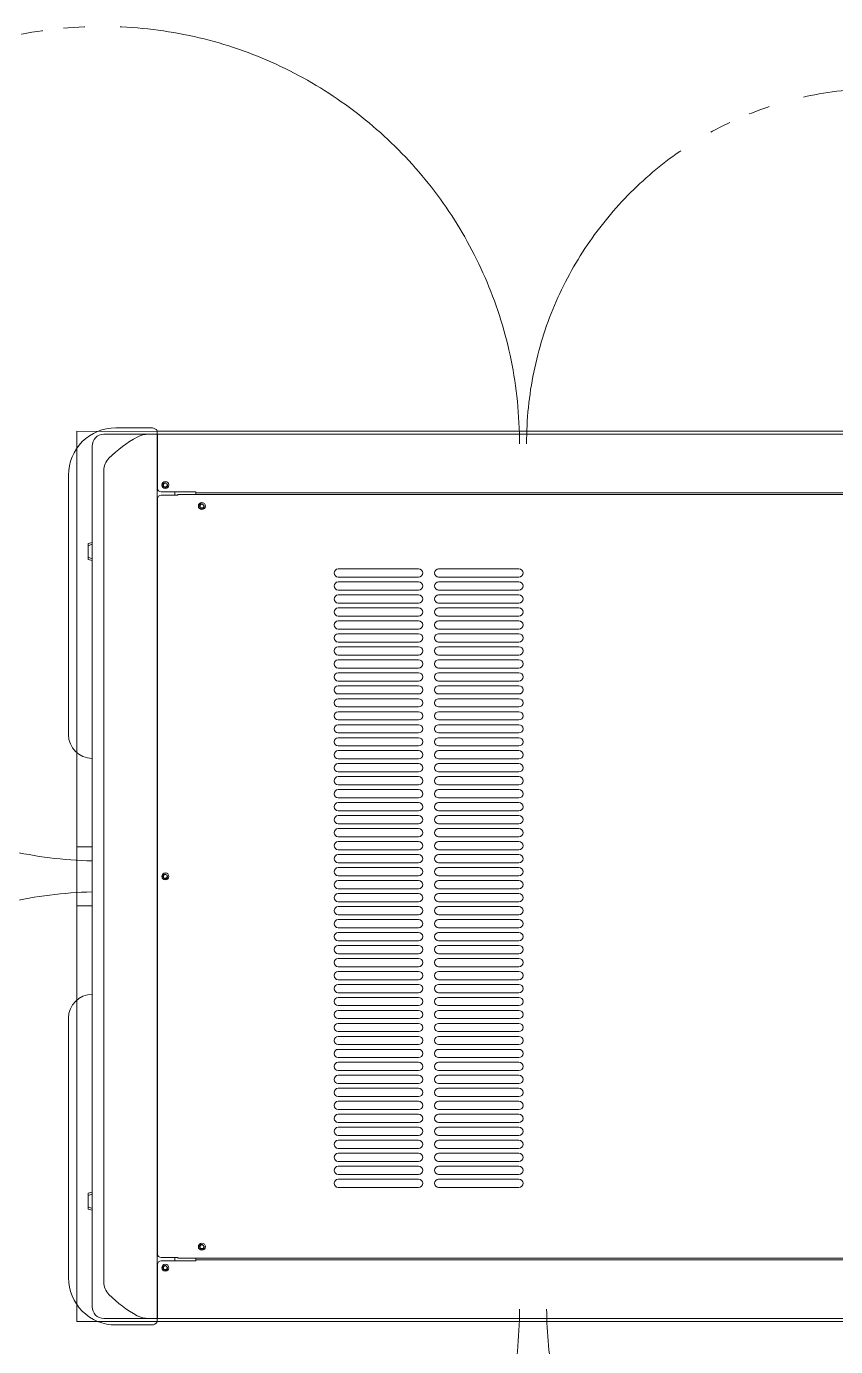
# Model space of a CAD drawing. Units: millimetres at full size. Extents: x -12803 to 120774, y -9413 to 101127.
# Drawn here: x 109384 to 110069, y 9463 to 10581 of the extents above; entities that cross this region are included whole.
import ezdxf

# ---------------------------------------------------------------- set-up
doc = ezdxf.new("R2010")
doc.units = ezdxf.units.MM
doc.header["$LTSCALE"] = 30
doc.linetypes.add('LONG_DOUBLE_CHAIN', pattern=[21.8, 18, -1, 0.6, -0.6, 0.6, -1])
doc.layers.add('0-0_NoName', color=7, linetype='Continuous')
doc.layers.add('0-E_AIHO48-厨房機器既設品', color=7, linetype='Continuous', lineweight=15)

# ---------------------------------------------------------------- blocks, each defined once
blk = doc.blocks.new('グループ部品-732')
at = {"layer": '0-E_AIHO48-厨房機器既設品'}
for p, q in [((109494.68, 10235.91), (109449.68, 10235.91)), ((109459.68, 10241.41), (109490.16, 10241.41)), ((109493.88, 10239.94), (109492.94, 10240.57)), ((109494.68, 10238.45), (109494.68, 10235.91)), ((110235.18, 10238.41), (109494.68, 10238.41)), ((109494.68, 10235.91), (109494.68, 9486.91)), ((109495.18, 10235.41), (109494.68, 10235.41)), ((109494.68, 10234.91), (109495.18, 10234.91)), ((109495.18, 10190.11), (109495.18, 10235.91)), ((110739.18, 10235.91), (109495.18, 10235.91)), ((109419.68, 9981.41), (109419.68, 10201.41)), ((109449.68, 9517.77), (109449.68, 10205.05)), ((109495.18, 9541.51), (109495.18, 10181.31)), ((109498.18, 10187.11), (109527.68, 10187.11)), ((109498.18, 10184.31), (109512.18, 10184.31)), ((109509.68, 10187.11), (109509.68, 10184.31)), ((110722.18, 10184.91), (109512.18, 10184.91)), ((109512.18, 10184.91), (109512.18, 10184.31)), ((109527.68, 10184.91), (109527.68, 10187.11)), ((110706.68, 10186.31), (109527.68, 10186.31)), ((109494.68, 10170.16), (109495.18, 10170.16)), ((109439.68, 10144.22), (109436.48, 10143.36)), ((109436.48, 10129.86), (109436.48, 10143.36)), ((109494.68, 10150.16), (109495.18, 10150.16)), ((109439.68, 10142.72), (109436.48, 10141.38)), ((109439.68, 10130.5), (109436.48, 10131.84)), ((109436.48, 10129.86), (109439.68, 10129)), ((109716.18, 10121.91), (109648.18, 10121.91)), ((109801.18, 10121.91), (109733.18, 10121.91)), ((109648.18, 10114.91), (109716.18, 10114.91)), ((109716.18, 10110.91), (109648.18, 10110.91)), ((109733.18, 10114.91), (109801.18, 10114.91)), ((109801.18, 10110.91), (109733.18, 10110.91)), ((109648.18, 10103.91), (109716.18, 10103.91)), ((109716.18, 10099.91), (109648.18, 10099.91)), ((109733.18, 10103.91), (109801.18, 10103.91)), ((109801.18, 10099.91), (109733.18, 10099.91)), ((109648.18, 10092.91), (109716.18, 10092.91)), ((109716.18, 10088.91), (109648.18, 10088.91)), ((109733.18, 10092.91), (109801.18, 10092.91)), ((109801.18, 10088.91), (109733.18, 10088.91)), ((109648.18, 10081.91), (109716.18, 10081.91)), ((109716.18, 10077.91), (109648.18, 10077.91)), ((109733.18, 10081.91), (109801.18, 10081.91)), ((109801.18, 10077.91), (109733.18, 10077.91)), ((109648.18, 10070.91), (109716.18, 10070.91)), ((109716.18, 10066.91), (109648.18, 10066.91)), ((109733.18, 10070.91), (109801.18, 10070.91)), ((109801.18, 10066.91), (109733.18, 10066.91)), ((109648.18, 10059.91), (109716.18, 10059.91)), ((109716.18, 10055.91), (109648.18, 10055.91)), ((109733.18, 10059.91), (109801.18, 10059.91)), ((109801.18, 10055.91), (109733.18, 10055.91)), ((109648.18, 10048.91), (109716.18, 10048.91)), ((109716.18, 10044.91), (109648.18, 10044.91)), ((109733.18, 10048.91), (109801.18, 10048.91)), ((109801.18, 10044.91), (109733.18, 10044.91)), ((109648.18, 10037.91), (109716.18, 10037.91)), ((109716.18, 10033.91), (109648.18, 10033.91)), ((109733.18, 10037.91), (109801.18, 10037.91)), ((109801.18, 10033.91), (109733.18, 10033.91)), ((109648.18, 10026.91), (109716.18, 10026.91)), ((109716.18, 10022.91), (109648.18, 10022.91)), ((109733.18, 10026.91), (109801.18, 10026.91)), ((109801.18, 10022.91), (109733.18, 10022.91)), ((109648.18, 10015.91), (109716.18, 10015.91)), ((109716.18, 10011.91), (109648.18, 10011.91)), ((109733.18, 10015.91), (109801.18, 10015.91)), ((109801.18, 10011.91), (109733.18, 10011.91)), ((109648.18, 10004.91), (109716.18, 10004.91)), ((109716.18, 10000.91), (109648.18, 10000.91)), ((109733.18, 10004.91), (109801.18, 10004.91)), ((109801.18, 10000.91), (109733.18, 10000.91)), ((109648.18, 9993.91), (109716.18, 9993.91)), ((109716.18, 9989.91), (109648.18, 9989.91)), ((109733.18, 9993.91), (109801.18, 9993.91)), ((109801.18, 9989.91), (109733.18, 9989.91)), ((109648.18, 9982.91), (109716.18, 9982.91)), ((109716.18, 9978.91), (109648.18, 9978.91)), ((109733.18, 9982.91), (109801.18, 9982.91)), ((109801.18, 9978.91), (109733.18, 9978.91)), ((109648.18, 9971.91), (109716.18, 9971.91)), ((109716.18, 9967.91), (109648.18, 9967.91)), ((109733.18, 9971.91), (109801.18, 9971.91)), ((109801.18, 9967.91), (109733.18, 9967.91)), ((109648.18, 9960.91), (109716.18, 9960.91)), ((109716.18, 9956.91), (109648.18, 9956.91)), ((109733.18, 9960.91), (109801.18, 9960.91)), ((109801.18, 9956.91), (109733.18, 9956.91)), ((109648.18, 9949.91), (109716.18, 9949.91)), ((109716.18, 9945.91), (109648.18, 9945.91)), ((109733.18, 9949.91), (109801.18, 9949.91)), ((109801.18, 9945.91), (109733.18, 9945.91)), ((109648.18, 9938.91), (109716.18, 9938.91)), ((109716.18, 9934.91), (109648.18, 9934.91)), ((109733.18, 9938.91), (109801.18, 9938.91)), ((109801.18, 9934.91), (109733.18, 9934.91)), ((109648.18, 9927.91), (109716.18, 9927.91)), ((109716.18, 9923.91), (109648.18, 9923.91)), ((109733.18, 9927.91), (109801.18, 9927.91)), ((109801.18, 9923.91), (109733.18, 9923.91)), ((109648.18, 9916.91), (109716.18, 9916.91)), ((109716.18, 9912.91), (109648.18, 9912.91)), ((109733.18, 9916.91), (109801.18, 9916.91)), ((109801.18, 9912.91), (109733.18, 9912.91)), ((109648.18, 9905.91), (109716.18, 9905.91)), ((109716.18, 9901.91), (109648.18, 9901.91)), ((109733.18, 9905.91), (109801.18, 9905.91)), ((109801.18, 9901.91), (109733.18, 9901.91)), ((109426.68, 9886.41), (109426.68, 9836.41)), ((109426.68, 9886.41), (109439.68, 9886.41)), ((109648.18, 9894.91), (109716.18, 9894.91)), ((109716.18, 9890.91), (109648.18, 9890.91)), ((109733.18, 9894.91), (109801.18, 9894.91)), ((109801.18, 9890.91), (109733.18, 9890.91)), ((109648.18, 9883.91), (109716.18, 9883.91)), ((109716.18, 9879.91), (109648.18, 9879.91)), ((109733.18, 9883.91), (109801.18, 9883.91)), ((109801.18, 9879.91), (109733.18, 9879.91)), ((109648.18, 9872.91), (109716.18, 9872.91)), ((109716.18, 9868.91), (109648.18, 9868.91)), ((109733.18, 9872.91), (109801.18, 9872.91)), ((109801.18, 9868.91), (109733.18, 9868.91)), ((109648.18, 9861.91), (109716.18, 9861.91)), ((109716.18, 9857.91), (109648.18, 9857.91)), ((109733.18, 9861.91), (109801.18, 9861.91)), ((109801.18, 9857.91), (109733.18, 9857.91)), ((109648.18, 9850.91), (109716.18, 9850.91)), ((109716.18, 9846.91), (109648.18, 9846.91)), ((109733.18, 9850.91), (109801.18, 9850.91)), ((109801.18, 9846.91), (109733.18, 9846.91)), ((109426.68, 9836.41), (109439.68, 9836.41)), ((109648.18, 9839.91), (109716.18, 9839.91)), ((109716.18, 9835.91), (109648.18, 9835.91)), ((109733.18, 9839.91), (109801.18, 9839.91)), ((109801.18, 9835.91), (109733.18, 9835.91)), ((109648.18, 9828.91), (109716.18, 9828.91)), ((109716.18, 9824.91), (109648.18, 9824.91)), ((109733.18, 9828.91), (109801.18, 9828.91)), ((109801.18, 9824.91), (109733.18, 9824.91)), ((109648.18, 9817.91), (109716.18, 9817.91)), ((109716.18, 9813.91), (109648.18, 9813.91)), ((109733.18, 9817.91), (109801.18, 9817.91)), ((109801.18, 9813.91), (109733.18, 9813.91)), ((109648.18, 9806.91), (109716.18, 9806.91)), ((109716.18, 9802.91), (109648.18, 9802.91)), ((109733.18, 9806.91), (109801.18, 9806.91)), ((109801.18, 9802.91), (109733.18, 9802.91)), ((109648.18, 9795.91), (109716.18, 9795.91)), ((109716.18, 9791.91), (109648.18, 9791.91)), ((109733.18, 9795.91), (109801.18, 9795.91)), ((109801.18, 9791.91), (109733.18, 9791.91)), ((109648.18, 9784.91), (109716.18, 9784.91)), ((109716.18, 9780.91), (109648.18, 9780.91)), ((109733.18, 9784.91), (109801.18, 9784.91)), ((109801.18, 9780.91), (109733.18, 9780.91)), ((109648.18, 9773.91), (109716.18, 9773.91)), ((109716.18, 9769.91), (109648.18, 9769.91)), ((109648.18, 9762.91), (109716.18, 9762.91)), ((109733.18, 9773.91), (109801.18, 9773.91)), ((109801.18, 9769.91), (109733.18, 9769.91)), ((109733.18, 9762.91), (109801.18, 9762.91)), ((109716.18, 9758.91), (109648.18, 9758.91)), ((109648.18, 9751.91), (109716.18, 9751.91)), ((109801.18, 9758.91), (109733.18, 9758.91)), ((109733.18, 9751.91), (109801.18, 9751.91)), ((109419.68, 9741.41), (109419.68, 9521.41)), ((109716.18, 9747.91), (109648.18, 9747.91)), ((109648.18, 9740.91), (109716.18, 9740.91)), ((109801.18, 9747.91), (109733.18, 9747.91)), ((109733.18, 9740.91), (109801.18, 9740.91)), ((109716.18, 9736.91), (109648.18, 9736.91)), ((109648.18, 9729.91), (109716.18, 9729.91)), ((109801.18, 9736.91), (109733.18, 9736.91)), ((109733.18, 9729.91), (109801.18, 9729.91)), ((109716.18, 9725.91), (109648.18, 9725.91)), ((109648.18, 9718.91), (109716.18, 9718.91)), ((109801.18, 9725.91), (109733.18, 9725.91)), ((109733.18, 9718.91), (109801.18, 9718.91)), ((109716.18, 9714.91), (109648.18, 9714.91)), ((109648.18, 9707.91), (109716.18, 9707.91)), ((109801.18, 9714.91), (109733.18, 9714.91)), ((109733.18, 9707.91), (109801.18, 9707.91)), ((109716.18, 9703.91), (109648.18, 9703.91)), ((109648.18, 9696.91), (109716.18, 9696.91)), ((109801.18, 9703.91), (109733.18, 9703.91)), ((109733.18, 9696.91), (109801.18, 9696.91)), ((109716.18, 9692.91), (109648.18, 9692.91)), ((109648.18, 9685.91), (109716.18, 9685.91)), ((109801.18, 9692.91), (109733.18, 9692.91)), ((109733.18, 9685.91), (109801.18, 9685.91)), ((109716.18, 9681.91), (109648.18, 9681.91)), ((109648.18, 9674.91), (109716.18, 9674.91)), ((109801.18, 9681.91), (109733.18, 9681.91)), ((109733.18, 9674.91), (109801.18, 9674.91)), ((109716.18, 9670.91), (109648.18, 9670.91)), ((109648.18, 9663.91), (109716.18, 9663.91)), ((109801.18, 9670.91), (109733.18, 9670.91)), ((109733.18, 9663.91), (109801.18, 9663.91)), ((109716.18, 9659.91), (109648.18, 9659.91)), ((109648.18, 9652.91), (109716.18, 9652.91)), ((109801.18, 9659.91), (109733.18, 9659.91)), ((109733.18, 9652.91), (109801.18, 9652.91)), ((109716.18, 9648.91), (109648.18, 9648.91)), ((109648.18, 9641.91), (109716.18, 9641.91)), ((109801.18, 9648.91), (109733.18, 9648.91)), ((109733.18, 9641.91), (109801.18, 9641.91)), ((109716.18, 9637.91), (109648.18, 9637.91)), ((109648.18, 9630.91), (109716.18, 9630.91)), ((109801.18, 9637.91), (109733.18, 9637.91)), ((109733.18, 9630.91), (109801.18, 9630.91)), ((109716.18, 9626.91), (109648.18, 9626.91)), ((109648.18, 9619.91), (109716.18, 9619.91)), ((109801.18, 9626.91), (109733.18, 9626.91)), ((109733.18, 9619.91), (109801.18, 9619.91)), ((109716.18, 9615.91), (109648.18, 9615.91)), ((109648.18, 9608.91), (109716.18, 9608.91)), ((109801.18, 9615.91), (109733.18, 9615.91)), ((109733.18, 9608.91), (109801.18, 9608.91)), ((109716.18, 9604.91), (109648.18, 9604.91)), ((109648.18, 9597.91), (109716.18, 9597.91)), ((109801.18, 9604.91), (109733.18, 9604.91)), ((109733.18, 9597.91), (109801.18, 9597.91)), ((109439.68, 9593.82), (109436.48, 9592.96)), ((109436.48, 9579.46), (109436.48, 9592.96)), ((109439.68, 9592.32), (109436.48, 9590.98)), ((109439.68, 9580.1), (109436.48, 9581.44)), ((109436.48, 9579.46), (109439.68, 9578.6)), ((109494.68, 9572.66), (109495.18, 9572.66)), ((109494.68, 9552.66), (109495.18, 9552.66)), ((109495.18, 9532.71), (109495.18, 9486.91)), ((109498.18, 9538.51), (109512.18, 9538.51)), ((109498.18, 9535.71), (109527.68, 9535.71)), ((109509.68, 9538.51), (109509.68, 9535.71)), ((109512.18, 9537.91), (109512.18, 9538.51)), ((110722.18, 9537.91), (109512.18, 9537.91)), ((109527.68, 9537.91), (109527.68, 9535.71)), ((109527.68, 9536.51), (110706.68, 9536.51)), ((109494.68, 9486.91), (109449.68, 9486.91)), ((109495.18, 9487.91), (109494.68, 9487.91)), ((109495.18, 9487.41), (109494.68, 9487.41)), ((109494.68, 9486.91), (109494.68, 9484.37)), ((109494.68, 9484.41), (110739.68, 9484.41)), ((109495.18, 9486.91), (110739.18, 9486.91)), ((109459.68, 9481.41), (109490.16, 9481.41)), ((109493.88, 9482.88), (109492.94, 9482.25))]:
    blk.add_line(p, q, dxfattribs=at)
blk.add_lwpolyline([(109426.68, 10238.42), (110814.68, 10238.4), (110814.68, 9484.4), (109426.68, 9484.42)], close=True, dxfattribs=at)
blk.add_lwpolyline([(109439.68, 10225.91), (109439.68, 9961.41), (109439.68, 9886.41), (109439.68, 9836.41), (109439.68, 9761.41), (109439.68, 9496.91)], dxfattribs=at)
for centre, radius in [((109501.68, 10192.91), 3), ((109501.68, 10192.91), 1.6), ((109532.68, 10175.11), 3), ((109532.68, 10175.11), 1.6), ((109501.68, 9861.41), 3), ((109501.68, 9861.41), 1.6), ((109532.68, 9547.71), 3), ((109532.68, 9547.71), 1.6), ((109501.68, 9529.91), 3), ((109501.68, 9529.91), 1.6)]:
    blk.add_circle(centre, radius, dxfattribs=at)
at = {"layer": '0-E_AIHO48-厨房機器既設品', "linetype": 'LONG_DOUBLE_CHAIN'}
for centre, radius, start, end in [((109448.18, 10227.91), 353.5, 0, 268.62217), ((110108.68, 10227.91), 301, 0, 180), ((109448.18, 9494.91), 353.5, 91.37783, 0), ((110125.68, 9494.91), 301, 180, 0)]:
    blk.add_arc(centre, radius, start, end, dxfattribs=at)
at = {"layer": '0-E_AIHO48-厨房機器既設品'}
for centre, radius, start, end in [((109459.68, 10201.41), 40, 89.99986, 180.00017), ((109449.68, 10225.91), 10, 90, 180), ((109525.26, 10145.43), 100, 118.23261, 135.45343), ((109487.41, 10215.91), 20, 90, 118.23245), ((109490.16, 10236.41), 5, 56.31003, 90), ((109492.88, 10238.45), 1.8, 0.00017, 56.31006), ((109464.68, 10205.05), 15, 135.45343, 180), ((109498.18, 10190.11), 3, 180, 270), ((109501.68, 10192.91), 2, 75, 15), ((109498.18, 10181.31), 3, 90, 180), ((109532.68, 10175.11), 2, 75, 15), ((109648.18, 10118.41), 3.5, 90, 270), ((109716.18, 10118.41), 3.5, 270, 90), ((109733.18, 10118.41), 3.5, 90, 270), ((109801.18, 10118.41), 3.5, 270, 90), ((109648.18, 10107.41), 3.5, 90, 270), ((109716.18, 10107.41), 3.5, 270, 90), ((109733.18, 10107.41), 3.5, 90, 270), ((109801.18, 10107.41), 3.5, 270, 90), ((109648.18, 10096.41), 3.5, 90, 270), ((109716.18, 10096.41), 3.5, 270, 90), ((109733.18, 10096.41), 3.5, 90, 270), ((109801.18, 10096.41), 3.5, 270, 90), ((109648.18, 10085.41), 3.5, 90, 270), ((109716.18, 10085.41), 3.5, 270, 90), ((109733.18, 10085.41), 3.5, 90, 270), ((109801.18, 10085.41), 3.5, 270, 90), ((109648.18, 10074.41), 3.5, 90, 270), ((109716.18, 10074.41), 3.5, 270, 90), ((109733.18, 10074.41), 3.5, 90, 270), ((109801.18, 10074.41), 3.5, 270, 90), ((109648.18, 10063.41), 3.5, 90, 270), ((109716.18, 10063.41), 3.5, 270, 90), ((109733.18, 10063.41), 3.5, 90, 270), ((109801.18, 10063.41), 3.5, 270, 90), ((109648.18, 10052.41), 3.5, 90, 270), ((109716.18, 10052.41), 3.5, 270, 90), ((109733.18, 10052.41), 3.5, 90, 270), ((109801.18, 10052.41), 3.5, 270, 90), ((109648.18, 10041.41), 3.5, 90, 270), ((109716.18, 10041.41), 3.5, 270, 90), ((109733.18, 10041.41), 3.5, 90, 270), ((109801.18, 10041.41), 3.5, 270, 90), ((109648.18, 10030.41), 3.5, 90, 270), ((109716.18, 10030.41), 3.5, 270, 90), ((109733.18, 10030.41), 3.5, 90, 270), ((109801.18, 10030.41), 3.5, 270, 90), ((109648.18, 10019.41), 3.5, 90, 270), ((109716.18, 10019.41), 3.5, 270, 90), ((109733.18, 10019.41), 3.5, 90, 270), ((109801.18, 10019.41), 3.5, 270, 90), ((109648.18, 10008.41), 3.5, 90, 270), ((109716.18, 10008.41), 3.5, 270, 90), ((109733.18, 10008.41), 3.5, 90, 270), ((109801.18, 10008.41), 3.5, 270, 90), ((109648.18, 9997.41), 3.5, 90, 270), ((109716.18, 9997.41), 3.5, 270, 90), ((109733.18, 9997.41), 3.5, 90, 270), ((109801.18, 9997.41), 3.5, 270, 90), ((109648.18, 9986.41), 3.5, 90, 270), ((109716.18, 9986.41), 3.5, 270, 90), ((109733.18, 9986.41), 3.5, 90, 270), ((109801.18, 9986.41), 3.5, 270, 90), ((109439.68, 9981.41), 20, 180, 270), ((109648.18, 9975.41), 3.5, 90, 270), ((109716.18, 9975.41), 3.5, 270, 90), ((109733.18, 9975.41), 3.5, 90, 270), ((109801.18, 9975.41), 3.5, 270, 90), ((109648.18, 9964.41), 3.5, 90, 270), ((109716.18, 9964.41), 3.5, 270, 90), ((109733.18, 9964.41), 3.5, 90, 270), ((109801.18, 9964.41), 3.5, 270, 90), ((109648.18, 9953.41), 3.5, 90, 270), ((109716.18, 9953.41), 3.5, 270, 90), ((109733.18, 9953.41), 3.5, 90, 270), ((109801.18, 9953.41), 3.5, 270, 90), ((109648.18, 9942.41), 3.5, 90, 270), ((109716.18, 9942.41), 3.5, 270, 90), ((109733.18, 9942.41), 3.5, 90, 270), ((109801.18, 9942.41), 3.5, 270, 90), ((109648.18, 9931.41), 3.5, 90, 270), ((109716.18, 9931.41), 3.5, 270, 90), ((109733.18, 9931.41), 3.5, 90, 270), ((109801.18, 9931.41), 3.5, 270, 90), ((109648.18, 9920.41), 3.5, 90, 270), ((109716.18, 9920.41), 3.5, 270, 90), ((109733.18, 9920.41), 3.5, 90, 270), ((109801.18, 9920.41), 3.5, 270, 90), ((109648.18, 9909.41), 3.5, 90, 270), ((109716.18, 9909.41), 3.5, 270, 90), ((109733.18, 9909.41), 3.5, 90, 270), ((109801.18, 9909.41), 3.5, 270, 90), ((109648.18, 9898.41), 3.5, 90, 270), ((109716.18, 9898.41), 3.5, 270, 90), ((109733.18, 9898.41), 3.5, 90, 270), ((109801.18, 9898.41), 3.5, 270, 90), ((109648.18, 9887.41), 3.5, 90, 270), ((109716.18, 9887.41), 3.5, 270, 90), ((109733.18, 9887.41), 3.5, 90, 270), ((109801.18, 9887.41), 3.5, 270, 90), ((109648.18, 9876.41), 3.5, 90, 270), ((109716.18, 9876.41), 3.5, 270, 90), ((109733.18, 9876.41), 3.5, 90, 270), ((109801.18, 9876.41), 3.5, 270, 90), ((109501.68, 9861.41), 2, 75, 15), ((109648.18, 9865.41), 3.5, 90, 270), ((109716.18, 9865.41), 3.5, 270, 90), ((109733.18, 9865.41), 3.5, 90, 270), ((109801.18, 9865.41), 3.5, 270, 90), ((109648.18, 9854.41), 3.5, 90, 270), ((109716.18, 9854.41), 3.5, 270, 90), ((109733.18, 9854.41), 3.5, 90, 270), ((109801.18, 9854.41), 3.5, 270, 90), ((109648.18, 9843.41), 3.5, 90, 270), ((109716.18, 9843.41), 3.5, 270, 90), ((109733.18, 9843.41), 3.5, 90, 270), ((109801.18, 9843.41), 3.5, 270, 90), ((109648.18, 9832.41), 3.5, 90, 270), ((109716.18, 9832.41), 3.5, 270, 90), ((109733.18, 9832.41), 3.5, 90, 270), ((109801.18, 9832.41), 3.5, 270, 90), ((109648.18, 9821.41), 3.5, 90, 270), ((109716.18, 9821.41), 3.5, 270, 90), ((109733.18, 9821.41), 3.5, 90, 270), ((109801.18, 9821.41), 3.5, 270, 90), ((109648.18, 9810.41), 3.5, 90, 270), ((109716.18, 9810.41), 3.5, 270, 90), ((109733.18, 9810.41), 3.5, 90, 270), ((109801.18, 9810.41), 3.5, 270, 90), ((109648.18, 9799.41), 3.5, 90, 270), ((109716.18, 9799.41), 3.5, 270, 90), ((109733.18, 9799.41), 3.5, 90, 270), ((109801.18, 9799.41), 3.5, 270, 90), ((109648.18, 9788.41), 3.5, 90, 270), ((109716.18, 9788.41), 3.5, 270, 90), ((109733.18, 9788.41), 3.5, 90, 270), ((109801.18, 9788.41), 3.5, 270, 90), ((109648.18, 9777.41), 3.5, 90, 270), ((109716.18, 9777.41), 3.5, 270, 90), ((109733.18, 9777.41), 3.5, 90, 270), ((109801.18, 9777.41), 3.5, 270, 90), ((109648.18, 9766.41), 3.5, 90, 270), ((109716.18, 9766.41), 3.5, 270, 90), ((109733.18, 9766.41), 3.5, 90, 270), ((109801.18, 9766.41), 3.5, 270, 90), ((109439.68, 9741.41), 20, 90, 180), ((109648.18, 9755.41), 3.5, 90, 270), ((109716.18, 9755.41), 3.5, 270, 90), ((109733.18, 9755.41), 3.5, 90, 270), ((109801.18, 9755.41), 3.5, 270, 90), ((109648.18, 9744.41), 3.5, 90, 270), ((109716.18, 9744.41), 3.5, 270, 90), ((109733.18, 9744.41), 3.5, 90, 270), ((109801.18, 9744.41), 3.5, 270, 90), ((109648.18, 9733.41), 3.5, 90, 270), ((109716.18, 9733.41), 3.5, 270, 90), ((109733.18, 9733.41), 3.5, 90, 270), ((109801.18, 9733.41), 3.5, 270, 90), ((109648.18, 9722.41), 3.5, 90, 270), ((109716.18, 9722.41), 3.5, 270, 90), ((109733.18, 9722.41), 3.5, 90, 270), ((109801.18, 9722.41), 3.5, 270, 90), ((109648.18, 9711.41), 3.5, 90, 270), ((109716.18, 9711.41), 3.5, 270, 90), ((109733.18, 9711.41), 3.5, 90, 270), ((109801.18, 9711.41), 3.5, 270, 90), ((109648.18, 9700.41), 3.5, 90, 270), ((109716.18, 9700.41), 3.5, 270, 90), ((109733.18, 9700.41), 3.5, 90, 270), ((109801.18, 9700.41), 3.5, 270, 90), ((109648.18, 9689.41), 3.5, 90, 270), ((109716.18, 9689.41), 3.5, 270, 90), ((109733.18, 9689.41), 3.5, 90, 270), ((109801.18, 9689.41), 3.5, 270, 90), ((109648.18, 9678.41), 3.5, 90, 270), ((109716.18, 9678.41), 3.5, 270, 90), ((109733.18, 9678.41), 3.5, 90, 270), ((109801.18, 9678.41), 3.5, 270, 90), ((109648.18, 9667.41), 3.5, 90, 270), ((109716.18, 9667.41), 3.5, 270, 90), ((109733.18, 9667.41), 3.5, 90, 270), ((109801.18, 9667.41), 3.5, 270, 90), ((109648.18, 9656.41), 3.5, 90, 270), ((109716.18, 9656.41), 3.5, 270, 90), ((109733.18, 9656.41), 3.5, 90, 270), ((109801.18, 9656.41), 3.5, 270, 90), ((109648.18, 9645.41), 3.5, 90, 270), ((109716.18, 9645.41), 3.5, 270, 90), ((109733.18, 9645.41), 3.5, 90, 270), ((109801.18, 9645.41), 3.5, 270, 90), ((109648.18, 9634.41), 3.5, 90, 270), ((109716.18, 9634.41), 3.5, 270, 90), ((109733.18, 9634.41), 3.5, 90, 270), ((109801.18, 9634.41), 3.5, 270, 90), ((109648.18, 9623.41), 3.5, 90, 270), ((109716.18, 9623.41), 3.5, 270, 90), ((109733.18, 9623.41), 3.5, 90, 270), ((109801.18, 9623.41), 3.5, 270, 90), ((109648.18, 9612.41), 3.5, 90, 270), ((109716.18, 9612.41), 3.5, 270, 90), ((109733.18, 9612.41), 3.5, 90, 270), ((109801.18, 9612.41), 3.5, 270, 90), ((109648.18, 9601.41), 3.5, 90, 270), ((109716.18, 9601.41), 3.5, 270, 90), ((109733.18, 9601.41), 3.5, 90, 270), ((109801.18, 9601.41), 3.5, 270, 90), ((109498.18, 9541.51), 3, 180, 270), ((109532.68, 9547.71), 2, 75, 15), ((109498.18, 9532.71), 3, 90, 180), ((109501.68, 9529.91), 2, 75, 15), ((109459.68, 9521.41), 40, 179.99983, 270.00014), ((109464.68, 9517.77), 15, 180, 224.54657), ((109525.26, 9577.39), 100, 224.54657, 241.76742), ((109449.68, 9496.91), 10, 180, 270), ((109487.41, 9506.91), 20, 241.76739, 270), ((109492.88, 9484.37), 1.8, 303.69015, 0.00017), ((109490.16, 9486.41), 5, 270.0002, 303.69012)]:
    blk.add_arc(centre, radius, start, end, dxfattribs=at)
blk = doc.blocks.new('グループ部品-763')
at = {"layer": '0-E_AIHO48-厨房機器既設品'}
for p, q in [((109494.68, 10235.91), (109449.68, 10235.91)), ((109459.68, 10241.41), (109490.16, 10241.41)), ((109493.88, 10239.94), (109492.94, 10240.57)), ((109494.68, 10238.45), (109494.68, 10235.91)), ((110235.18, 10238.41), (109494.68, 10238.41)), ((109494.68, 10235.91), (109494.68, 9486.91)), ((109495.18, 10235.41), (109494.68, 10235.41)), ((109494.68, 10234.91), (109495.18, 10234.91)), ((109495.18, 10190.11), (109495.18, 10235.91)), ((110739.18, 10235.91), (109495.18, 10235.91)), ((109419.68, 9981.41), (109419.68, 10201.41)), ((109449.68, 9517.77), (109449.68, 10205.05)), ((109495.18, 9541.51), (109495.18, 10181.31)), ((109498.18, 10187.11), (109527.68, 10187.11)), ((109498.18, 10184.31), (109512.18, 10184.31)), ((109509.68, 10187.11), (109509.68, 10184.31)), ((110722.18, 10184.91), (109512.18, 10184.91)), ((109512.18, 10184.91), (109512.18, 10184.31)), ((109527.68, 10184.91), (109527.68, 10187.11)), ((110706.68, 10186.31), (109527.68, 10186.31)), ((109494.68, 10170.16), (109495.18, 10170.16)), ((109439.68, 10144.22), (109436.48, 10143.36)), ((109436.48, 10129.86), (109436.48, 10143.36)), ((109494.68, 10150.16), (109495.18, 10150.16)), ((109439.68, 10142.72), (109436.48, 10141.38)), ((109439.68, 10130.5), (109436.48, 10131.84)), ((109436.48, 10129.86), (109439.68, 10129)), ((109716.18, 10121.91), (109648.18, 10121.91)), ((109801.18, 10121.91), (109733.18, 10121.91)), ((109648.18, 10114.91), (109716.18, 10114.91)), ((109716.18, 10110.91), (109648.18, 10110.91)), ((109733.18, 10114.91), (109801.18, 10114.91)), ((109801.18, 10110.91), (109733.18, 10110.91)), ((109648.18, 10103.91), (109716.18, 10103.91)), ((109716.18, 10099.91), (109648.18, 10099.91)), ((109733.18, 10103.91), (109801.18, 10103.91)), ((109801.18, 10099.91), (109733.18, 10099.91)), ((109648.18, 10092.91), (109716.18, 10092.91)), ((109716.18, 10088.91), (109648.18, 10088.91)), ((109733.18, 10092.91), (109801.18, 10092.91)), ((109801.18, 10088.91), (109733.18, 10088.91)), ((109648.18, 10081.91), (109716.18, 10081.91)), ((109716.18, 10077.91), (109648.18, 10077.91)), ((109733.18, 10081.91), (109801.18, 10081.91)), ((109801.18, 10077.91), (109733.18, 10077.91)), ((109648.18, 10070.91), (109716.18, 10070.91)), ((109716.18, 10066.91), (109648.18, 10066.91)), ((109733.18, 10070.91), (109801.18, 10070.91)), ((109801.18, 10066.91), (109733.18, 10066.91)), ((109648.18, 10059.91), (109716.18, 10059.91)), ((109716.18, 10055.91), (109648.18, 10055.91)), ((109733.18, 10059.91), (109801.18, 10059.91)), ((109801.18, 10055.91), (109733.18, 10055.91)), ((109648.18, 10048.91), (109716.18, 10048.91)), ((109716.18, 10044.91), (109648.18, 10044.91)), ((109733.18, 10048.91), (109801.18, 10048.91)), ((109801.18, 10044.91), (109733.18, 10044.91)), ((109648.18, 10037.91), (109716.18, 10037.91)), ((109716.18, 10033.91), (109648.18, 10033.91)), ((109733.18, 10037.91), (109801.18, 10037.91)), ((109801.18, 10033.91), (109733.18, 10033.91)), ((109648.18, 10026.91), (109716.18, 10026.91)), ((109716.18, 10022.91), (109648.18, 10022.91)), ((109733.18, 10026.91), (109801.18, 10026.91)), ((109801.18, 10022.91), (109733.18, 10022.91)), ((109648.18, 10015.91), (109716.18, 10015.91)), ((109716.18, 10011.91), (109648.18, 10011.91)), ((109733.18, 10015.91), (109801.18, 10015.91)), ((109801.18, 10011.91), (109733.18, 10011.91)), ((109648.18, 10004.91), (109716.18, 10004.91)), ((109716.18, 10000.91), (109648.18, 10000.91)), ((109733.18, 10004.91), (109801.18, 10004.91)), ((109801.18, 10000.91), (109733.18, 10000.91)), ((109648.18, 9993.91), (109716.18, 9993.91)), ((109716.18, 9989.91), (109648.18, 9989.91)), ((109733.18, 9993.91), (109801.18, 9993.91)), ((109801.18, 9989.91), (109733.18, 9989.91)), ((109648.18, 9982.91), (109716.18, 9982.91)), ((109716.18, 9978.91), (109648.18, 9978.91)), ((109733.18, 9982.91), (109801.18, 9982.91)), ((109801.18, 9978.91), (109733.18, 9978.91)), ((109648.18, 9971.91), (109716.18, 9971.91)), ((109716.18, 9967.91), (109648.18, 9967.91)), ((109733.18, 9971.91), (109801.18, 9971.91)), ((109801.18, 9967.91), (109733.18, 9967.91)), ((109648.18, 9960.91), (109716.18, 9960.91)), ((109716.18, 9956.91), (109648.18, 9956.91)), ((109733.18, 9960.91), (109801.18, 9960.91)), ((109801.18, 9956.91), (109733.18, 9956.91)), ((109648.18, 9949.91), (109716.18, 9949.91)), ((109716.18, 9945.91), (109648.18, 9945.91)), ((109733.18, 9949.91), (109801.18, 9949.91)), ((109801.18, 9945.91), (109733.18, 9945.91)), ((109648.18, 9938.91), (109716.18, 9938.91)), ((109716.18, 9934.91), (109648.18, 9934.91)), ((109733.18, 9938.91), (109801.18, 9938.91)), ((109801.18, 9934.91), (109733.18, 9934.91)), ((109648.18, 9927.91), (109716.18, 9927.91)), ((109716.18, 9923.91), (109648.18, 9923.91)), ((109733.18, 9927.91), (109801.18, 9927.91)), ((109801.18, 9923.91), (109733.18, 9923.91)), ((109648.18, 9916.91), (109716.18, 9916.91)), ((109716.18, 9912.91), (109648.18, 9912.91)), ((109733.18, 9916.91), (109801.18, 9916.91)), ((109801.18, 9912.91), (109733.18, 9912.91)), ((109648.18, 9905.91), (109716.18, 9905.91)), ((109716.18, 9901.91), (109648.18, 9901.91)), ((109733.18, 9905.91), (109801.18, 9905.91)), ((109801.18, 9901.91), (109733.18, 9901.91)), ((109426.68, 9886.41), (109426.68, 9836.41)), ((109426.68, 9886.41), (109439.68, 9886.41)), ((109648.18, 9894.91), (109716.18, 9894.91)), ((109716.18, 9890.91), (109648.18, 9890.91)), ((109733.18, 9894.91), (109801.18, 9894.91)), ((109801.18, 9890.91), (109733.18, 9890.91)), ((109648.18, 9883.91), (109716.18, 9883.91)), ((109716.18, 9879.91), (109648.18, 9879.91)), ((109733.18, 9883.91), (109801.18, 9883.91)), ((109801.18, 9879.91), (109733.18, 9879.91)), ((109648.18, 9872.91), (109716.18, 9872.91)), ((109716.18, 9868.91), (109648.18, 9868.91)), ((109733.18, 9872.91), (109801.18, 9872.91)), ((109801.18, 9868.91), (109733.18, 9868.91)), ((109648.18, 9861.91), (109716.18, 9861.91)), ((109716.18, 9857.91), (109648.18, 9857.91)), ((109733.18, 9861.91), (109801.18, 9861.91)), ((109801.18, 9857.91), (109733.18, 9857.91)), ((109648.18, 9850.91), (109716.18, 9850.91)), ((109716.18, 9846.91), (109648.18, 9846.91)), ((109733.18, 9850.91), (109801.18, 9850.91)), ((109801.18, 9846.91), (109733.18, 9846.91)), ((109426.68, 9836.41), (109439.68, 9836.41)), ((109648.18, 9839.91), (109716.18, 9839.91)), ((109716.18, 9835.91), (109648.18, 9835.91)), ((109733.18, 9839.91), (109801.18, 9839.91)), ((109801.18, 9835.91), (109733.18, 9835.91)), ((109648.18, 9828.91), (109716.18, 9828.91)), ((109716.18, 9824.91), (109648.18, 9824.91)), ((109733.18, 9828.91), (109801.18, 9828.91)), ((109801.18, 9824.91), (109733.18, 9824.91)), ((109648.18, 9817.91), (109716.18, 9817.91)), ((109716.18, 9813.91), (109648.18, 9813.91)), ((109733.18, 9817.91), (109801.18, 9817.91)), ((109801.18, 9813.91), (109733.18, 9813.91)), ((109648.18, 9806.91), (109716.18, 9806.91)), ((109716.18, 9802.91), (109648.18, 9802.91)), ((109733.18, 9806.91), (109801.18, 9806.91)), ((109801.18, 9802.91), (109733.18, 9802.91)), ((109648.18, 9795.91), (109716.18, 9795.91)), ((109716.18, 9791.91), (109648.18, 9791.91)), ((109733.18, 9795.91), (109801.18, 9795.91)), ((109801.18, 9791.91), (109733.18, 9791.91)), ((109648.18, 9784.91), (109716.18, 9784.91)), ((109716.18, 9780.91), (109648.18, 9780.91)), ((109733.18, 9784.91), (109801.18, 9784.91)), ((109801.18, 9780.91), (109733.18, 9780.91)), ((109648.18, 9773.91), (109716.18, 9773.91)), ((109716.18, 9769.91), (109648.18, 9769.91)), ((109648.18, 9762.91), (109716.18, 9762.91)), ((109733.18, 9773.91), (109801.18, 9773.91)), ((109801.18, 9769.91), (109733.18, 9769.91)), ((109733.18, 9762.91), (109801.18, 9762.91)), ((109716.18, 9758.91), (109648.18, 9758.91)), ((109648.18, 9751.91), (109716.18, 9751.91)), ((109801.18, 9758.91), (109733.18, 9758.91)), ((109733.18, 9751.91), (109801.18, 9751.91)), ((109419.68, 9741.41), (109419.68, 9521.41)), ((109716.18, 9747.91), (109648.18, 9747.91)), ((109648.18, 9740.91), (109716.18, 9740.91)), ((109801.18, 9747.91), (109733.18, 9747.91)), ((109733.18, 9740.91), (109801.18, 9740.91)), ((109716.18, 9736.91), (109648.18, 9736.91)), ((109648.18, 9729.91), (109716.18, 9729.91)), ((109801.18, 9736.91), (109733.18, 9736.91)), ((109733.18, 9729.91), (109801.18, 9729.91)), ((109716.18, 9725.91), (109648.18, 9725.91)), ((109648.18, 9718.91), (109716.18, 9718.91)), ((109801.18, 9725.91), (109733.18, 9725.91)), ((109733.18, 9718.91), (109801.18, 9718.91)), ((109716.18, 9714.91), (109648.18, 9714.91)), ((109648.18, 9707.91), (109716.18, 9707.91)), ((109801.18, 9714.91), (109733.18, 9714.91)), ((109733.18, 9707.91), (109801.18, 9707.91)), ((109716.18, 9703.91), (109648.18, 9703.91)), ((109648.18, 9696.91), (109716.18, 9696.91)), ((109801.18, 9703.91), (109733.18, 9703.91)), ((109733.18, 9696.91), (109801.18, 9696.91)), ((109716.18, 9692.91), (109648.18, 9692.91)), ((109648.18, 9685.91), (109716.18, 9685.91)), ((109801.18, 9692.91), (109733.18, 9692.91)), ((109733.18, 9685.91), (109801.18, 9685.91)), ((109716.18, 9681.91), (109648.18, 9681.91)), ((109648.18, 9674.91), (109716.18, 9674.91)), ((109801.18, 9681.91), (109733.18, 9681.91)), ((109733.18, 9674.91), (109801.18, 9674.91)), ((109716.18, 9670.91), (109648.18, 9670.91)), ((109648.18, 9663.91), (109716.18, 9663.91)), ((109801.18, 9670.91), (109733.18, 9670.91)), ((109733.18, 9663.91), (109801.18, 9663.91)), ((109716.18, 9659.91), (109648.18, 9659.91)), ((109648.18, 9652.91), (109716.18, 9652.91)), ((109801.18, 9659.91), (109733.18, 9659.91)), ((109733.18, 9652.91), (109801.18, 9652.91)), ((109716.18, 9648.91), (109648.18, 9648.91)), ((109648.18, 9641.91), (109716.18, 9641.91)), ((109801.18, 9648.91), (109733.18, 9648.91)), ((109733.18, 9641.91), (109801.18, 9641.91)), ((109716.18, 9637.91), (109648.18, 9637.91)), ((109648.18, 9630.91), (109716.18, 9630.91)), ((109801.18, 9637.91), (109733.18, 9637.91)), ((109733.18, 9630.91), (109801.18, 9630.91)), ((109716.18, 9626.91), (109648.18, 9626.91)), ((109648.18, 9619.91), (109716.18, 9619.91)), ((109801.18, 9626.91), (109733.18, 9626.91)), ((109733.18, 9619.91), (109801.18, 9619.91)), ((109716.18, 9615.91), (109648.18, 9615.91)), ((109648.18, 9608.91), (109716.18, 9608.91)), ((109801.18, 9615.91), (109733.18, 9615.91)), ((109733.18, 9608.91), (109801.18, 9608.91)), ((109716.18, 9604.91), (109648.18, 9604.91)), ((109648.18, 9597.91), (109716.18, 9597.91)), ((109801.18, 9604.91), (109733.18, 9604.91)), ((109733.18, 9597.91), (109801.18, 9597.91)), ((109439.68, 9593.82), (109436.48, 9592.96)), ((109436.48, 9579.46), (109436.48, 9592.96)), ((109439.68, 9592.32), (109436.48, 9590.98)), ((109439.68, 9580.1), (109436.48, 9581.44)), ((109436.48, 9579.46), (109439.68, 9578.6)), ((109494.68, 9572.66), (109495.18, 9572.66)), ((109494.68, 9552.66), (109495.18, 9552.66)), ((109495.18, 9532.71), (109495.18, 9486.91)), ((109498.18, 9538.51), (109512.18, 9538.51)), ((109498.18, 9535.71), (109527.68, 9535.71)), ((109509.68, 9538.51), (109509.68, 9535.71)), ((109512.18, 9537.91), (109512.18, 9538.51)), ((110722.18, 9537.91), (109512.18, 9537.91)), ((109527.68, 9537.91), (109527.68, 9535.71)), ((109527.68, 9536.51), (110706.68, 9536.51)), ((109494.68, 9486.91), (109449.68, 9486.91)), ((109495.18, 9487.91), (109494.68, 9487.91)), ((109495.18, 9487.41), (109494.68, 9487.41)), ((109494.68, 9486.91), (109494.68, 9484.37)), ((109494.68, 9484.41), (110739.68, 9484.41)), ((109495.18, 9486.91), (110739.18, 9486.91)), ((109459.68, 9481.41), (109490.16, 9481.41)), ((109493.88, 9482.88), (109492.94, 9482.25))]:
    blk.add_line(p, q, dxfattribs=at)
blk.add_lwpolyline([(109426.68, 10238.42), (110814.68, 10238.4), (110814.68, 9484.4), (109426.68, 9484.42)], close=True, dxfattribs=at)
blk.add_lwpolyline([(109439.68, 10225.91), (109439.68, 9961.41), (109439.68, 9886.41), (109439.68, 9836.41), (109439.68, 9761.41), (109439.68, 9496.91)], dxfattribs=at)
for centre, radius in [((109501.68, 10192.91), 3), ((109501.68, 10192.91), 1.6), ((109532.68, 10175.11), 3), ((109532.68, 10175.11), 1.6), ((109501.68, 9861.41), 3), ((109501.68, 9861.41), 1.6), ((109532.68, 9547.71), 3), ((109532.68, 9547.71), 1.6), ((109501.68, 9529.91), 3), ((109501.68, 9529.91), 1.6)]:
    blk.add_circle(centre, radius, dxfattribs=at)
at = {"layer": '0-E_AIHO48-厨房機器既設品', "linetype": 'LONG_DOUBLE_CHAIN'}
for centre, radius, start, end in [((109448.18, 10227.91), 353.5, 0, 268.62217), ((110108.68, 10227.91), 301, 0, 180), ((109448.18, 9494.91), 353.5, 91.37783, 0), ((110125.68, 9494.91), 301, 180, 0)]:
    blk.add_arc(centre, radius, start, end, dxfattribs=at)
at = {"layer": '0-E_AIHO48-厨房機器既設品'}
for centre, radius, start, end in [((109459.68, 10201.41), 40, 89.99986, 180.00017), ((109449.68, 10225.91), 10, 90, 180), ((109525.26, 10145.43), 100, 118.23261, 135.45343), ((109487.41, 10215.91), 20, 90, 118.23245), ((109490.16, 10236.41), 5, 56.31003, 90), ((109492.88, 10238.45), 1.8, 0.00017, 56.31006), ((109464.68, 10205.05), 15, 135.45343, 180), ((109498.18, 10190.11), 3, 180, 270), ((109501.68, 10192.91), 2, 75, 15), ((109498.18, 10181.31), 3, 90, 180), ((109532.68, 10175.11), 2, 75, 15), ((109648.18, 10118.41), 3.5, 90, 270), ((109716.18, 10118.41), 3.5, 270, 90), ((109733.18, 10118.41), 3.5, 90, 270), ((109801.18, 10118.41), 3.5, 270, 90), ((109648.18, 10107.41), 3.5, 90, 270), ((109716.18, 10107.41), 3.5, 270, 90), ((109733.18, 10107.41), 3.5, 90, 270), ((109801.18, 10107.41), 3.5, 270, 90), ((109648.18, 10096.41), 3.5, 90, 270), ((109716.18, 10096.41), 3.5, 270, 90), ((109733.18, 10096.41), 3.5, 90, 270), ((109801.18, 10096.41), 3.5, 270, 90), ((109648.18, 10085.41), 3.5, 90, 270), ((109716.18, 10085.41), 3.5, 270, 90), ((109733.18, 10085.41), 3.5, 90, 270), ((109801.18, 10085.41), 3.5, 270, 90), ((109648.18, 10074.41), 3.5, 90, 270), ((109716.18, 10074.41), 3.5, 270, 90), ((109733.18, 10074.41), 3.5, 90, 270), ((109801.18, 10074.41), 3.5, 270, 90), ((109648.18, 10063.41), 3.5, 90, 270), ((109716.18, 10063.41), 3.5, 270, 90), ((109733.18, 10063.41), 3.5, 90, 270), ((109801.18, 10063.41), 3.5, 270, 90), ((109648.18, 10052.41), 3.5, 90, 270), ((109716.18, 10052.41), 3.5, 270, 90), ((109733.18, 10052.41), 3.5, 90, 270), ((109801.18, 10052.41), 3.5, 270, 90), ((109648.18, 10041.41), 3.5, 90, 270), ((109716.18, 10041.41), 3.5, 270, 90), ((109733.18, 10041.41), 3.5, 90, 270), ((109801.18, 10041.41), 3.5, 270, 90), ((109648.18, 10030.41), 3.5, 90, 270), ((109716.18, 10030.41), 3.5, 270, 90), ((109733.18, 10030.41), 3.5, 90, 270), ((109801.18, 10030.41), 3.5, 270, 90), ((109648.18, 10019.41), 3.5, 90, 270), ((109716.18, 10019.41), 3.5, 270, 90), ((109733.18, 10019.41), 3.5, 90, 270), ((109801.18, 10019.41), 3.5, 270, 90), ((109648.18, 10008.41), 3.5, 90, 270), ((109716.18, 10008.41), 3.5, 270, 90), ((109733.18, 10008.41), 3.5, 90, 270), ((109801.18, 10008.41), 3.5, 270, 90), ((109648.18, 9997.41), 3.5, 90, 270), ((109716.18, 9997.41), 3.5, 270, 90), ((109733.18, 9997.41), 3.5, 90, 270), ((109801.18, 9997.41), 3.5, 270, 90), ((109648.18, 9986.41), 3.5, 90, 270), ((109716.18, 9986.41), 3.5, 270, 90), ((109733.18, 9986.41), 3.5, 90, 270), ((109801.18, 9986.41), 3.5, 270, 90), ((109439.68, 9981.41), 20, 180, 270), ((109648.18, 9975.41), 3.5, 90, 270), ((109716.18, 9975.41), 3.5, 270, 90), ((109733.18, 9975.41), 3.5, 90, 270), ((109801.18, 9975.41), 3.5, 270, 90), ((109648.18, 9964.41), 3.5, 90, 270), ((109716.18, 9964.41), 3.5, 270, 90), ((109733.18, 9964.41), 3.5, 90, 270), ((109801.18, 9964.41), 3.5, 270, 90), ((109648.18, 9953.41), 3.5, 90, 270), ((109716.18, 9953.41), 3.5, 270, 90), ((109733.18, 9953.41), 3.5, 90, 270), ((109801.18, 9953.41), 3.5, 270, 90), ((109648.18, 9942.41), 3.5, 90, 270), ((109716.18, 9942.41), 3.5, 270, 90), ((109733.18, 9942.41), 3.5, 90, 270), ((109801.18, 9942.41), 3.5, 270, 90), ((109648.18, 9931.41), 3.5, 90, 270), ((109716.18, 9931.41), 3.5, 270, 90), ((109733.18, 9931.41), 3.5, 90, 270), ((109801.18, 9931.41), 3.5, 270, 90), ((109648.18, 9920.41), 3.5, 90, 270), ((109716.18, 9920.41), 3.5, 270, 90), ((109733.18, 9920.41), 3.5, 90, 270), ((109801.18, 9920.41), 3.5, 270, 90), ((109648.18, 9909.41), 3.5, 90, 270), ((109716.18, 9909.41), 3.5, 270, 90), ((109733.18, 9909.41), 3.5, 90, 270), ((109801.18, 9909.41), 3.5, 270, 90), ((109648.18, 9898.41), 3.5, 90, 270), ((109716.18, 9898.41), 3.5, 270, 90), ((109733.18, 9898.41), 3.5, 90, 270), ((109801.18, 9898.41), 3.5, 270, 90), ((109648.18, 9887.41), 3.5, 90, 270), ((109716.18, 9887.41), 3.5, 270, 90), ((109733.18, 9887.41), 3.5, 90, 270), ((109801.18, 9887.41), 3.5, 270, 90), ((109648.18, 9876.41), 3.5, 90, 270), ((109716.18, 9876.41), 3.5, 270, 90), ((109733.18, 9876.41), 3.5, 90, 270), ((109801.18, 9876.41), 3.5, 270, 90), ((109501.68, 9861.41), 2, 75, 15), ((109648.18, 9865.41), 3.5, 90, 270), ((109716.18, 9865.41), 3.5, 270, 90), ((109733.18, 9865.41), 3.5, 90, 270), ((109801.18, 9865.41), 3.5, 270, 90), ((109648.18, 9854.41), 3.5, 90, 270), ((109716.18, 9854.41), 3.5, 270, 90), ((109733.18, 9854.41), 3.5, 90, 270), ((109801.18, 9854.41), 3.5, 270, 90), ((109648.18, 9843.41), 3.5, 90, 270), ((109716.18, 9843.41), 3.5, 270, 90), ((109733.18, 9843.41), 3.5, 90, 270), ((109801.18, 9843.41), 3.5, 270, 90), ((109648.18, 9832.41), 3.5, 90, 270), ((109716.18, 9832.41), 3.5, 270, 90), ((109733.18, 9832.41), 3.5, 90, 270), ((109801.18, 9832.41), 3.5, 270, 90), ((109648.18, 9821.41), 3.5, 90, 270), ((109716.18, 9821.41), 3.5, 270, 90), ((109733.18, 9821.41), 3.5, 90, 270), ((109801.18, 9821.41), 3.5, 270, 90), ((109648.18, 9810.41), 3.5, 90, 270), ((109716.18, 9810.41), 3.5, 270, 90), ((109733.18, 9810.41), 3.5, 90, 270), ((109801.18, 9810.41), 3.5, 270, 90), ((109648.18, 9799.41), 3.5, 90, 270), ((109716.18, 9799.41), 3.5, 270, 90), ((109733.18, 9799.41), 3.5, 90, 270), ((109801.18, 9799.41), 3.5, 270, 90), ((109648.18, 9788.41), 3.5, 90, 270), ((109716.18, 9788.41), 3.5, 270, 90), ((109733.18, 9788.41), 3.5, 90, 270), ((109801.18, 9788.41), 3.5, 270, 90), ((109648.18, 9777.41), 3.5, 90, 270), ((109716.18, 9777.41), 3.5, 270, 90), ((109733.18, 9777.41), 3.5, 90, 270), ((109801.18, 9777.41), 3.5, 270, 90), ((109648.18, 9766.41), 3.5, 90, 270), ((109716.18, 9766.41), 3.5, 270, 90), ((109733.18, 9766.41), 3.5, 90, 270), ((109801.18, 9766.41), 3.5, 270, 90), ((109439.68, 9741.41), 20, 90, 180), ((109648.18, 9755.41), 3.5, 90, 270), ((109716.18, 9755.41), 3.5, 270, 90), ((109733.18, 9755.41), 3.5, 90, 270), ((109801.18, 9755.41), 3.5, 270, 90), ((109648.18, 9744.41), 3.5, 90, 270), ((109716.18, 9744.41), 3.5, 270, 90), ((109733.18, 9744.41), 3.5, 90, 270), ((109801.18, 9744.41), 3.5, 270, 90), ((109648.18, 9733.41), 3.5, 90, 270), ((109716.18, 9733.41), 3.5, 270, 90), ((109733.18, 9733.41), 3.5, 90, 270), ((109801.18, 9733.41), 3.5, 270, 90), ((109648.18, 9722.41), 3.5, 90, 270), ((109716.18, 9722.41), 3.5, 270, 90), ((109733.18, 9722.41), 3.5, 90, 270), ((109801.18, 9722.41), 3.5, 270, 90), ((109648.18, 9711.41), 3.5, 90, 270), ((109716.18, 9711.41), 3.5, 270, 90), ((109733.18, 9711.41), 3.5, 90, 270), ((109801.18, 9711.41), 3.5, 270, 90), ((109648.18, 9700.41), 3.5, 90, 270), ((109716.18, 9700.41), 3.5, 270, 90), ((109733.18, 9700.41), 3.5, 90, 270), ((109801.18, 9700.41), 3.5, 270, 90), ((109648.18, 9689.41), 3.5, 90, 270), ((109716.18, 9689.41), 3.5, 270, 90), ((109733.18, 9689.41), 3.5, 90, 270), ((109801.18, 9689.41), 3.5, 270, 90), ((109648.18, 9678.41), 3.5, 90, 270), ((109716.18, 9678.41), 3.5, 270, 90), ((109733.18, 9678.41), 3.5, 90, 270), ((109801.18, 9678.41), 3.5, 270, 90), ((109648.18, 9667.41), 3.5, 90, 270), ((109716.18, 9667.41), 3.5, 270, 90), ((109733.18, 9667.41), 3.5, 90, 270), ((109801.18, 9667.41), 3.5, 270, 90), ((109648.18, 9656.41), 3.5, 90, 270), ((109716.18, 9656.41), 3.5, 270, 90), ((109733.18, 9656.41), 3.5, 90, 270), ((109801.18, 9656.41), 3.5, 270, 90), ((109648.18, 9645.41), 3.5, 90, 270), ((109716.18, 9645.41), 3.5, 270, 90), ((109733.18, 9645.41), 3.5, 90, 270), ((109801.18, 9645.41), 3.5, 270, 90), ((109648.18, 9634.41), 3.5, 90, 270), ((109716.18, 9634.41), 3.5, 270, 90), ((109733.18, 9634.41), 3.5, 90, 270), ((109801.18, 9634.41), 3.5, 270, 90), ((109648.18, 9623.41), 3.5, 90, 270), ((109716.18, 9623.41), 3.5, 270, 90), ((109733.18, 9623.41), 3.5, 90, 270), ((109801.18, 9623.41), 3.5, 270, 90), ((109648.18, 9612.41), 3.5, 90, 270), ((109716.18, 9612.41), 3.5, 270, 90), ((109733.18, 9612.41), 3.5, 90, 270), ((109801.18, 9612.41), 3.5, 270, 90), ((109648.18, 9601.41), 3.5, 90, 270), ((109716.18, 9601.41), 3.5, 270, 90), ((109733.18, 9601.41), 3.5, 90, 270), ((109801.18, 9601.41), 3.5, 270, 90), ((109498.18, 9541.51), 3, 180, 270), ((109532.68, 9547.71), 2, 75, 15), ((109498.18, 9532.71), 3, 90, 180), ((109501.68, 9529.91), 2, 75, 15), ((109459.68, 9521.41), 40, 179.99983, 270.00014), ((109464.68, 9517.77), 15, 180, 224.54657), ((109525.26, 9577.39), 100, 224.54657, 241.76742), ((109449.68, 9496.91), 10, 180, 270), ((109487.41, 9506.91), 20, 241.76739, 270), ((109492.88, 9484.37), 1.8, 303.69015, 0.00017), ((109490.16, 9486.41), 5, 270.0002, 303.69012)]:
    blk.add_arc(centre, radius, start, end, dxfattribs=at)

msp = doc.modelspace()

# ---------------------------------------------------------------- block references
at = {"layer": '0-0_NoName'}
for name in ['グループ部品-732', 'グループ部品-763']:
    msp.add_blockref(name, (0, 0), dxfattribs=at)

doc.saveas('drawing.dxf')
